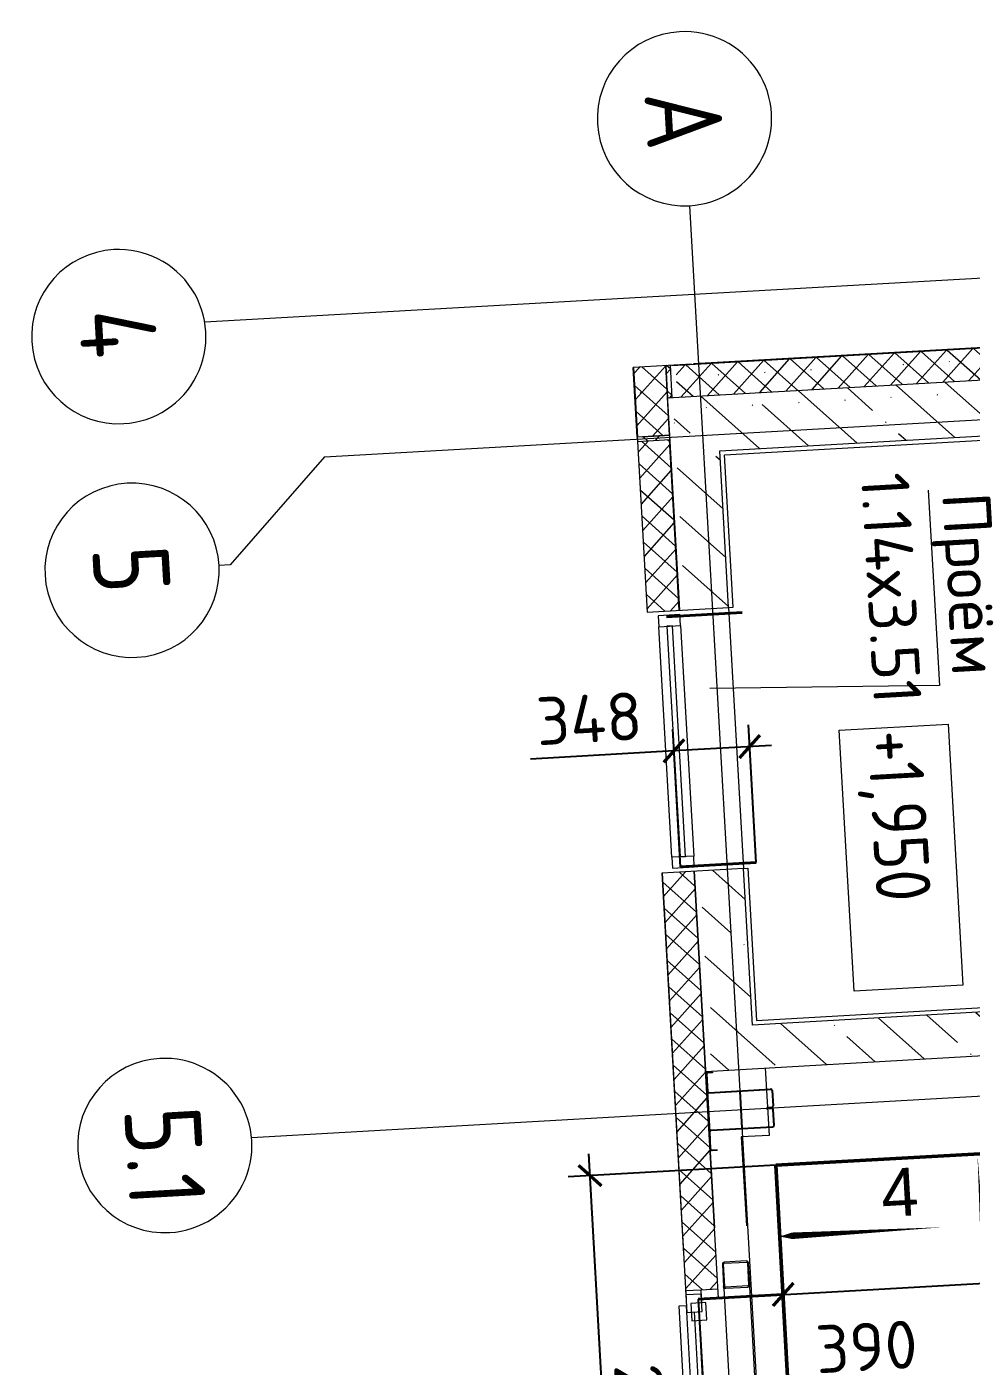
# Model space of a CAD drawing. Header units: metres. Extents: x 107714.6 to 107732.7, y 110796.8 to 110831.
# Drawn here: x 107714.57 to 107718.9, y 110824.25 to 110830.4 of the extents above; entities that cross this region are included whole.
import ezdxf

# ---------------------------------------------------------------- set-up
doc = ezdxf.new("R2010")
doc.units = ezdxf.units.M
doc.header["$PDMODE"] = 35
doc.header["$PDSIZE"] = 0.01
doc.linetypes.add('GOST2.303 5', pattern=[24, 20, -1.5, 1, -1.5])
doc.layers.add('2023.11.08_В_ОТКЛОНЕНИЯ', color=7, linetype='Continuous')
doc.layers.add('Вспомогательные', color=6, linetype='Continuous', plot=False)
for name, color, linetype, lineweight in [('Высотные отметки', 7, 'Continuous', 9), ('ГКЛ', 250, 'Continuous', 50), ('Оси', 7, 'Continuous', 9), ('Откосы', 250, 'Continuous', 40), ('Размерные', 45, 'Continuous', 15), ('Стены', 7, 'Continuous', 18), ('Стены разрез', 7, 'Continuous', 5), ('Стены штриховка', 7, 'Continuous', 5), ('Типовые аннотации', 7, 'Continuous', 18)]:
    doc.layers.add(name, color=color, linetype=linetype, lineweight=lineweight)
for name, color, linetype, lineweight, true_color in [('Импосты витража', 7, 'Continuous', 9, 0x004080), ('Каркас_Импост', 7, 'Continuous', 9, 0x804000), ('Крыши', 7, 'Continuous', 9, 0x004000), ('Лестницы', 7, 'Continuous', 9, 0x506c76), ('Линии', 7, 'Continuous', 9, 0x00a600), ('Несущие колонны', 7, 'Continuous', 18, 0x800040), ('Окна', 7, 'Continuous', 9, 0x0080c0), ('Отлив', 7, 'Continuous', 9, 0x008080), ('Панели витража', 7, 'Continuous', 9, 0x0080c0)]:
    doc.layers.add(name, color=color, linetype=linetype, lineweight=lineweight, true_color=true_color)
doc.styles.add('AxeAndPointZ', font='arial.ttf')
doc.styles.add('GOST 2.304 type A', font='isocpeur.ttf')
doc.styles.add('GOST Common', font='GOST_Common.ttf', dxfattribs={"width": 0.9, "height": 349.9999999999996})
doc.styles.add('GOST Common_2', font='GOST_Common.ttf', dxfattribs={"width": 0.9, "height": 250})
doc.dimstyles.new('ISO-25', dxfattribs={"dimtxt": 0.22, "dimasz": 0.1, "dimexe": 0.1, "dimexo": 0, "dimgap": 0.06, "dimtad": 1, "dimdec": 0, "dimlfac": 1000, "dimtxsty": 'GOST 2.304 type A', "dimblk": 'ARCHTICK', "dimcen": 2.5, "dimdle": 0.1, "dimadec": 0, "dimazin": 0, "dimtfac": 1, "dimtdec": 0, "dimtmove": 0, "dimatfit": 3, "dimfxl": 1, "dimarcsym": 0})
pattern_1 = [(318.2530497410625, (107716.8197510312, 110843.4980960244), (0.09987629308477991, 0.1119139226354038), [])]
pattern_2 = [(318.2530497410625, (107716.7947913149, 110843.4966773762), (0.05659656608137528, 0.06341788949339548), []), (48.25304974106248, (107716.7947913149, 110843.4966773762), (-0.06341788949339547, 0.05659656608137528), [])]
pattern_3 = [(318.2530497410625, (107716.8197510312, 110843.4980960244), (0.2114048203627841, 0.2368844695782714), []), (318.2530497410625, (107716.8324908329, 110843.2739517819), (0.2114048203627841, 0.2368844695782714), [0.396875, -0.079375, 0.003353, -0.07602199999999999])]

# ---------------------------------------------------------------- blocks, each defined once
blk = doc.blocks.new('102_Окно_1Створка_Ф_ГОСТ23166-99 - 1160х1750_1170_h-1445330-_О__L2_3_900_')
at = {"layer": 'Каркас_Импост', "color": 7, "lineweight": 18}
for p, q in [((-638.1000000000057, 474.9999999999999), (-638.1000000000057, 404.9999999999999)), ((-638.1000000000057, 474.9999999999999), (-603.0999999999879, 474.9999999999999)), ((-618.0999999999981, 474.9999999999999), (-538.0999999999983, 474.9999999999999)), ((-618.0999999999981, 405.0000000000012), (-618.0999999999981, 474.9999999999999)), ((-618.0999999999964, 474.9999999999999), (-538.0999999999966, 474.9999999999999)), ((-618.0999999999964, 405.0000000000012), (-618.0999999999964, 474.9999999999999)), ((-578.099999999997, 385.0000000000006), (-578.099999999997, 455.0000000000006)), ((-578.099999999997, 455.0000000000005), (-498.099999999997, 455.0000000000005)), ((-538.0999999999983, 474.9999999999999), (-538.0999999999983, 405.0000000000012)), ((-538.0999999999966, 474.9999999999999), (-538.0999999999966, 455.0000000000005)), ((-538.0999999999983, 440.0000000000028), (461.8999999999971, 440.0000000000028)), ((-498.099999999997, 455.0000000000005), (-498.099999999997, 385.0000000000005)), ((421.8999999999988, 454.9999999999986), (421.8999999999988, 385.0000000000006)), ((501.8999999999988, 454.9999999999986), (421.8999999999988, 454.9999999999986)), ((541.899999999997, 474.9999999999999), (461.8999999999972, 474.9999999999999)), ((461.8999999999972, 474.9999999999999), (461.8999999999972, 405.0000000000012)), ((461.899999999999, 474.9999999999999), (461.899999999999, 454.9999999999986)), ((541.8999999999987, 474.9999999999999), (461.899999999999, 474.9999999999999)), ((501.8999999999988, 385.0000000000006), (501.8999999999988, 454.9999999999986)), ((561.8999999999993, 474.9999999999999), (526.8999999999995, 474.9999999999999)), ((541.899999999997, 405.0000000000012), (541.899999999997, 474.9999999999999)), ((541.8999999999987, 405.0000000000012), (541.8999999999987, 474.9999999999999)), ((561.8999999999993, 474.9999999999999), (561.8999999999993, 404.9999999999999)), ((-638.1000000000057, 404.9999999999999), (-603.1000000000057, 404.9999999999999)), ((-538.0999999999983, 405.0000000000012), (-618.0999999999981, 405.0000000000012)), ((-578.099999999997, 405.0000000000012), (-618.0999999999964, 405.0000000000012)), ((-498.099999999997, 385.0000000000006), (-578.099999999997, 385.0000000000006)), ((-498.099999999997, 420.000000000007), (421.8999999999988, 420.000000000007)), ((421.8999999999988, 385.0000000000006), (501.8999999999988, 385.0000000000006)), ((461.8999999999972, 405.0000000000012), (541.899999999997, 405.0000000000012)), ((541.8999999999987, 405.0000000000012), (501.8999999999988, 405.0000000000012)), ((561.8999999999993, 404.9999999999999), (526.8999999999991, 404.9999999999999))]:
    blk.add_line(p, q, dxfattribs=at)
at = {"layer": 'Отлив', "color": 7}
for p, q in [((491.8999999999958, 510), (-568.1000000000055, 510)), ((-568.1000000000055, 510), (-568.1000000000055, 474.9999999999999)), ((491.8999999999958, 474.9999999999999), (491.8999999999958, 510)), ((-568.1000000000055, 474.9999999999999), (491.8999999999958, 474.9999999999999))]:
    blk.add_line(p, q, dxfattribs=at)
blk = doc.blocks.new('243_КолоннаНесущая_Труба_ГОСТ 30245-2003 - 120x120x5-1251907-_О__L2_3_900_')
at = {"layer": 'Несущие колонны', "color": 7, "lineweight": 5}
for p, q in [((-59.99999999999861, 51.00000000000632), (-59.99999999999861, -50.99999999999492)), ((-54.99999999999985, -50.999999999995), (-54.99999999999819, 51.00000000000632)), ((51.00000000000152, 60.00000000000648), (-50.99999999999847, 60.00000000000648)), ((-50.99999999999846, 55.00000000000772), (51.00000000000028, 55.00000000000693)), ((55.00000000000082, 51.00000000000724), (55.0000000000022, -50.99999999999671)), ((60.00000000000072, -50.9999999999968), (60.00000000000072, 51.00000000000744)), ((51.00000000000188, -54.99999999999574), (-50.99999999999909, -54.99999999999469)), ((-50.99999999999905, -59.9999999999945), (51.00000000000298, -59.9999999999945))]:
    blk.add_line(p, q, dxfattribs=at)
for centre, radius, start, end in [((-50.99999999999847, 51.00000000000634), 9.000000000000128, 89.99999999999994, 179.9999999999998), ((-50.99999999999847, 51.00000000000634), 3.999999999999712, 90.00000000000001, 180.0000000000003), ((51.00000000000149, 51.00000000000724), 8.999999999999238, 1.22133299768199e-12, 89.99999999999979), ((51.00000000000034, 51.00000000000724), 3.999999999999709, 2.592152065392766e-13, 90.00000000000078), ((-50.99999999999908, -50.99999999999497), 8.999999999999538, 179.9999999999996, 269.9999999999995), ((-50.99999999999908, -50.99999999999497), 3.999999999999719, 180.0000000000004, 269.9999999999997), ((51.00000000000185, -50.99999999999677), 4.000000000000337, 270.0000000000003, 8.142219984546603e-13), ((51.000000000003, -50.99999999999677), 8.999999999997717, 269.9999999999995, 359.9999999999992)]:
    blk.add_arc(centre, radius, start, end, dxfattribs=at)
blk = doc.blocks.new('Прямоугольный импост - 50х100 мм RAL 9016-1207058-_О__L2_3_900_')
at = {"layer": 'Импосты витража', "color": 7, "lineweight": 18}
for p, q in [((0, 99.99999999997726), (-49.99999999998863, 99.99999999997726)), ((-49.99999999998863, 99.99999999997726), (-49.99999999998863, 0)), ((0, 0), (0, 99.99999999997726)), ((-49.99999999998863, 0), (0, 0))]:
    blk.add_line(p, q, dxfattribs=at)
blk = doc.blocks.new('Системная панель - 135__НР__25__СТК__Стеклопакет-1207059-_О__L2_3_900_')
at = {"layer": 'Панели витража', "color": 7}
for p, q in [((529.9999999999488, -37.50000000001747), (-529.9999999999488, -37.50000000001747)), ((-529.9999999999488, -37.50000000001747), (-529.9999999999488, -62.5000000000291)), ((529.9999999999488, -62.5000000000291), (529.9999999999488, -37.50000000001747)), ((-529.9999999999488, -62.5000000000291), (529.9999999999488, -62.5000000000291))]:
    blk.add_line(p, q, dxfattribs=at)
blk = doc.blocks.new('Прямоугольный импост - 50х100 мм RAL 9016-1207060-_О__L2_3_900_')
at = {"layer": 'Импосты витража', "color": 7, "lineweight": 18}
for p, q in [((-49.99999999998863, 99.99999999997726), (0, 99.99999999997726)), ((-49.99999999998863, 0), (-49.99999999998863, 99.99999999997726)), ((0, 99.99999999997726), (0, 0)), ((0, 0), (-49.99999999998863, 0))]:
    blk.add_line(p, q, dxfattribs=at)
blk = doc.blocks.new('Прямоугольный импост - 50х100 мм RAL 9016-1206832-_О__L2_3_900_')
at = {"layer": 'Импосты витража', "color": 7}
for p, q in [((43075.00000000016, -125.0000000000106), (44135.00000000004, -125.0000000000119)), ((44135.00000000004, -225.0000000000119), (43075.00000000016, -225.0000000000106))]:
    blk.add_line(p, q, dxfattribs=at)
blk = doc.blocks.new('Прямоугольный импост - 20х150 мм_Утеплитель_Наружный-1317559-_О__L2_3_900_')
at = {"layer": 'Импосты витража'}
h = blk.add_hatch(dxfattribs=at)
h.set_pattern_fill('FP_11', style=0, pattern_type=2)
h.set_pattern_definition([(315, (-15000, -200), (60.10407640085654, 60.10407640085654), []), (225, (-15000, -200), (60.10407640085654, -60.10407640085653), [])])
h.paths.add_polyline_path([(-9.999999999976069, 74.99999999996996), (10.00000000001938, 74.99999999996996), (10.00000000001938, -74.99999999996562), (-9.999999999976069, -74.99999999996562), (-9.999999999976069, -25.99882386486922)], flags=0)
at = {"layer": 'Импосты витража', "color": 7, "lineweight": 18}
for p, q in [((-9.999999999997726, 74.99999999996562), (9.999999999997726, 74.99999999996562)), ((-9.999999999997726, -74.99999999996562), (-9.999999999997726, 74.99999999996562)), ((9.999999999997726, 74.99999999996562), (9.999999999997726, -74.99999999996562)), ((9.999999999997726, -74.99999999996562), (-9.999999999997726, -74.99999999996562))]:
    blk.add_line(p, q, dxfattribs=at)
blk = doc.blocks.new('Прямоугольный импост - 20х150 мм_Утеплитель_Наружный-1317889-_О__L2_3_900_')
at = {"layer": 'Импосты витража'}
h = blk.add_hatch(dxfattribs=at)
h.set_pattern_fill('FP_22', style=0, pattern_type=2)
h.set_pattern_definition([(225, (-125, 14800), (60.10407640085654, -60.10407640085653), []), (135, (-125, 14800), (-60.10407640085654, -60.10407640085653), [])])
h.paths.add_polyline_path([(0, -75.00000000002193), (-19.99999999999545, -75.00000000002193), (-19.99999999999545, 74.99999999998295), (0, 74.99999999998295)], flags=0)
at = {"layer": 'Импосты витража', "color": 7, "lineweight": 18}
for p, q in [((-20, 75), (-20, -74.99999999999999)), ((0, 75), (0, -74.99999999999999)), ((-20, -74.99999999999999), (0, -74.99999999999999))]:
    blk.add_line(p, q, dxfattribs=at)
blk = doc.blocks.new('Ось сетки - Круг_Ø8 мм-6577-_О__L2_3_900_')
at = {"layer": 'Оси', "lineweight": 20}
for centre, start, end in [((0, -2.710563210106287e-17), 359.9999999999996, 179.9999999999998), ((5.287437154777308e-16, -2.710563210106287e-17), 179.9999999999998, 359.9999999999993)]:
    blk.add_arc(centre, 4.000000000000003, start, end, dxfattribs=at)
blk = doc.blocks.new('Высотные отметки - Рамка-5093-_О__L2_3_900_')
at = {"layer": 'Типовые аннотации', "lineweight": 9}
for p, q in [((-6, -4.215182808673287e-14), (-6, 4.999999999999958)), ((-6, 4.999999999999958), (6, 4.999999999999958)), ((6, 4.999999999999958), (6, -4.229949723821846e-14)), ((6, -4.215182808673287e-14), (-6, -4.215182808673287e-14))]:
    blk.add_line(p, q, dxfattribs=at)
blk = doc.blocks.new('к3')
at = {"color": 0, "linetype": 'ByBlock', "lineweight": -2, "ltscale": 200}
for p, q in [((4147425.778568612, 542836.2294011319), (4147504.778568612, 542836.2294011319)), ((4147425.778568612, 542833.2294011319), (4147504.778568612, 542833.2294011319)), ((4147769.778568612, 542836.2294011319), (4147690.778568612, 542836.2294011319)), ((4147769.778568612, 542833.2294011319), (4147690.778568612, 542833.2294011319)), ((4147417.778568612, 542805.7294011319), (4147417.778568612, 542828.2294011319)), ((4147417.778568612, 542805.7294011319), (4147420.778568612, 542805.7294011319)), ((4147420.778568612, 542805.7294011319), (4147420.778568612, 542828.2294011319)), ((4147509.778568612, 542828.2294011319), (4147509.778568612, 542544.2294011319)), ((4147512.778568612, 542828.2294011319), (4147512.778568612, 542544.2294011319)), ((4147682.778568612, 542828.2294011319), (4147682.778568612, 542544.2294011319)), ((4147685.778568612, 542828.2294011319), (4147685.778568612, 542544.2294011319)), ((4147774.778568612, 542805.7294011319), (4147774.778568612, 542828.2294011319)), ((4147777.778568612, 542805.7294011319), (4147774.778568612, 542805.7294011319)), ((4147777.778568612, 542805.7294011319), (4147777.778568612, 542828.2294011319)), ((4147517.778568612, 542539.2294011319), (4147588.778568612, 542539.2294011319)), ((4147517.778568612, 542536.2294011319), (4147588.778568612, 542536.2294011319)), ((4147593.778568612, 542544.2294011319), (4147593.778568612, 542566.7294011319)), ((4147593.778568612, 542566.7294011319), (4147596.778568612, 542566.7294011319)), ((4147596.778568612, 542544.2294011319), (4147596.778568612, 542566.7294011319)), ((4147598.778568612, 542544.2294011319), (4147598.778568612, 542566.7294011319)), ((4147601.778568612, 542566.7294011319), (4147598.778568612, 542566.7294011319)), ((4147601.778568612, 542544.2294011319), (4147601.778568612, 542566.7294011319)), ((4147677.778568612, 542539.2294011319), (4147606.778568612, 542539.2294011319)), ((4147677.778568612, 542536.2294011319), (4147606.778568612, 542536.2294011319))]:
    blk.add_line(p, q, dxfattribs=at)
for centre, radius, start, end in [((4147425.778568612, 542828.2294011319), 8, 90, 180), ((4147425.778568612, 542828.2294011319), 5, 90, 180), ((4147504.778568612, 542828.2294011319), 8, 0, 90), ((4147504.778568612, 542828.2294011319), 5, 0, 90), ((4147690.778568612, 542828.2294011319), 8, 90, 180), ((4147690.778568612, 542828.2294011319), 5, 90, 180), ((4147769.778568612, 542828.2294011319), 8, 0, 90), ((4147769.778568612, 542828.2294011319), 5, 0, 90), ((4147517.778568612, 542544.2294011319), 8, 180, 270), ((4147517.778568612, 542544.2294011319), 5, 180, 270), ((4147588.778568612, 542544.2294011319), 8, 270, 0), ((4147588.778568612, 542544.2294011319), 5, 270, 0), ((4147606.778568612, 542544.2294011319), 8, 180, 270), ((4147606.778568612, 542544.2294011319), 5, 180, 270), ((4147677.778568612, 542544.2294011319), 5, 270, 0), ((4147677.778568612, 542544.2294011319), 8, 270, 0)]:
    blk.add_arc(centre, radius, start, end, dxfattribs=at)
at = {"layer": 'Вспомогательные', "color": 0, "ltscale": 10}
for p, q in [((4147690.278568612, 542836.2294011319), (4147505.278568612, 542836.2294011319)), ((4147682.778568612, 542686.2294011319), (4147512.778568612, 542686.2294011319))]:
    blk.add_line(p, q, dxfattribs=at)
blk = doc.blocks.new('_ArchTick')
at = {"color": 0, "linetype": 'ByBlock', "lineweight": 9, "const_width": 0.15}
blk.add_lwpolyline([(-0.5, -0.5), (0.5, 0.5)], dxfattribs=at)
blk = doc.blocks.new('*D79')
at = {"layer": 'Defpoints', "color": 0, "lineweight": 9, "transparency": 16777216}
for p in [(107718.0076310354, 110825.1734003201, 3.958), (107717.154826846, 110825.1249290492), (107718.1374939929, 110822.8145441638, 3.958)]:
    blk.add_point(p, dxfattribs=at)
at = {"layer": 'ГКЛ', "color": 0, "lineweight": -2, "transparency": 16777216}
for p, q in [((107717.2945594092, 110822.6664724619), (107717.149152253, 110825.2247679143)), ((107718.0076310354, 110825.1734003201), (107717.0549879809, 110825.1192544561)), ((107718.1374939929, 110822.8145441638), (107717.189045951, 110822.760636734))]:
    blk.add_line(p, q, dxfattribs=at)
at = {"layer": 'ГКЛ', "color": 0, "lineweight": -2, "transparency": 16777216, "xscale": 0.1, "yscale": 0.1, "zscale": 0.1}
for p, rotation in [((107717.154826846, 110825.1249290492), 93.25304974487426), ((107717.2888848162, 110822.766311327), 273.2530497448743)]:
    blk.add_blockref('_ArchTick', p, dxfattribs=dict(at, rotation=rotation))
at = {"layer": 'ГКЛ', "color": 0, "lineweight": 9, "transparency": 16777216, "insert": (107717.3915819019, 110823.9552669962), "char_height": 0.22, "attachment_point": 5, "rotation": 273.25304974487426, "style": 'GOST 2.304 type A'}
blk.add_mtext('2362', dxfattribs=at)
blk = doc.blocks.new('*D80')
at = {"layer": 'Defpoints', "color": 0, "lineweight": 9, "transparency": 16777216}
for p in [(107723.9514504036, 110825.5038855227, 4.057), (107718.0076310355, 110825.1734003201, 4.057), (107723.9847979538, 110824.9171682774)]:
    blk.add_point(p, dxfattribs=at)
at = {"layer": 'ГКЛ', "color": 0, "lineweight": -2, "transparency": 16777216}
for p, q in [((107723.9514504036, 110825.5038855226), (107723.9904725468, 110824.8173294122)), ((107718.0076310355, 110825.1734003201), (107718.0470694035, 110824.4795211469)), ((107717.9415559453, 110824.573685419), (107724.084636819, 110824.9228428704))]:
    blk.add_line(p, q, dxfattribs=at)
at = {"layer": 'ГКЛ', "color": 0, "lineweight": -2, "transparency": 16777216, "xscale": 0.1, "yscale": 0.1, "zscale": 0.1}
for p, rotation in [((107723.9847979538, 110824.9171682774), 3.253049744874275), ((107718.0413948105, 110824.579360012), 183.2530497448743)]:
    blk.add_blockref('_ArchTick', p, dxfattribs=dict(at, rotation=rotation))
at = {"layer": 'ГКЛ', "color": 0, "lineweight": 9, "transparency": 16777216, "insert": (107720.5777584511, 110824.8937949899), "char_height": 0.22, "attachment_point": 5, "rotation": 3.2530497448742746, "style": 'GOST 2.304 type A'}
blk.add_mtext('5953', dxfattribs=at)
blk = doc.blocks.new('*D118')
at = {"layer": 'Defpoints', "color": 0, "lineweight": 9, "transparency": 16777216}
for p in [(107717.6509666825, 110824.5571690476, 3.958000000000001), (107718.0403763865, 110824.5786073602, 3.958000000000001), (107718.0648177734, 110824.1485852729)]:
    blk.add_point(p, dxfattribs=at)
at = {"layer": 'Откосы', "color": 0, "lineweight": -2, "transparency": 16777216}
for p, q in [((107717.6509666825, 110824.5571690475), (107717.6811220241, 110824.026615565)), ((107718.0403763865, 110824.5786073602), (107718.0704923664, 110824.0487464077)), ((107718.0648177734, 110824.1485852728), (107718.7017897331, 110824.1847891762)), ((107717.5756085659, 110824.1207798372), (107718.0648177734, 110824.1485852728))]:
    blk.add_line(p, q, dxfattribs=at)
at = {"layer": 'Откосы', "color": 0, "lineweight": -2, "transparency": 16777216, "xscale": 0.1, "yscale": 0.1, "zscale": 0.1}
for p, rotation in [((107717.6754474311, 110824.1264544302), 183.2530497448743), ((107718.0648177734, 110824.1485852728), 3.253049744874275)]:
    blk.add_blockref('_ArchTick', p, dxfattribs=dict(at, rotation=rotation))
at = {"layer": 'Откосы', "color": 0, "lineweight": 9, "transparency": 16777216, "insert": (107718.4235763777, 110824.3392505917), "char_height": 0.22, "attachment_point": 5, "rotation": 3.2530497448742746, "style": 'GOST 2.304 type A'}
blk.add_mtext('390', dxfattribs=at)
blk = doc.blocks.new('*D126')
at = {"layer": 'Defpoints', "color": 0, "lineweight": 9, "transparency": 16777216}
for p in [(107717.5399662477, 110827.0745665302), (107717.5701981953, 110826.5426652395), (107717.917637446, 110826.5624128232)]:
    blk.add_point(p, dxfattribs=at)
at = {"layer": 'Откосы', "color": 0, "lineweight": -2, "transparency": 16777216}
for p, q in [((107717.917637446, 110826.5624128231), (107717.8817309054, 110827.1941529789)), ((107717.5701981953, 110826.5426652395), (107717.5342916547, 110827.1744053952)), ((107717.5399662477, 110827.0745665301), (107716.8810297377, 110827.0371142163)), ((107717.9872443636, 110827.0999887067), (107717.5399662477, 110827.0745665301))]:
    blk.add_line(p, q, dxfattribs=at)
at = {"layer": 'Откосы', "color": 0, "lineweight": -2, "transparency": 16777216, "xscale": 0.1, "yscale": 0.1, "zscale": 0.1}
for p, rotation in [((107717.5399662477, 110827.0745665301), 183.2530497448743), ((107717.8874054984, 110827.0943141137), 3.253049744874268)]:
    blk.add_blockref('_ArchTick', p, dxfattribs=dict(at, rotation=rotation))
at = {"layer": 'Откосы', "color": 0, "lineweight": 9, "transparency": 16777216, "insert": (107717.1509317521, 110827.2227291475), "char_height": 0.22, "attachment_point": 5, "rotation": 3.2530497448742746, "style": 'GOST 2.304 type A'}
blk.add_mtext('348', dxfattribs=at)

msp = doc.modelspace()

# ---------------------------------------------------------------- hatches: boundary and pattern name
at = {"layer": 'Стены штриховка', "lineweight": 5}
h = msp.add_hatch(dxfattribs=at)
h.set_pattern_fill('FP_6', color=253, scale=0.0009999999999999998, angle=-86.74695025893752, style=0, pattern_type=2)
h.set_pattern_definition([(318.2530497410625, (107716.816630005, 110843.5530074003), (0.05659656608137528, 0.06341788949339548), []), (48.25304974106248, (107716.816630005, 110843.5530074003), (-0.06341788949339547, 0.05659656608137528), [])])
h.paths.add_polyline_path([(107717.5474965062, 110828.843779407), (107717.555781412, 110828.6980146639), (107723.6409602428, 110829.0438811066), (107723.6326753371, 110829.1896458498), (107722.6755519695, 110829.135245336)], flags=0)
h = msp.add_hatch(dxfattribs=at)
h.set_pattern_fill('FP_5', color=253, scale=0.0009999999999999998, angle=-86.74695025893752, style=0, pattern_type=2)
h.set_pattern_definition(pattern_1)
h.paths.add_polyline_path([(107717.5506175324, 110828.7888680312), (107723.6357963632, 110829.1347344739), (107723.6356828714, 110829.1367312512), (107717.5505040405, 110828.7908648085)], flags=0)
h = msp.add_hatch(dxfattribs=at)
h.set_pattern_fill('FP_4', color=253, scale=0.0009999999999999998, angle=-86.74695025893752, style=0, pattern_type=2)
h.set_pattern_definition(pattern_3)
h.paths.add_polyline_path([(107717.5503973429, 110828.4402938619), (107723.9400847125, 110828.8034678132), (107723.9256145004, 110829.0580569194), (107717.5359271308, 110828.694882968), (107717.5437230811, 110828.5577209139)])
h = msp.add_hatch(dxfattribs=at)
h.set_pattern_fill('FP_5', color=253, scale=0.0009999999999999998, angle=-86.74695025893752, style=0, pattern_type=2)
h.set_pattern_definition(pattern_1)
h.paths.add_polyline_path([(107717.55901593, 110828.6411065108), (107723.6441947609, 110828.9869729535), (107723.644081269, 110828.9889697308), (107717.5589024381, 110828.6431032881)], flags=0)
h = msp.add_hatch(dxfattribs=at)
h.set_pattern_fill('FP_6', color=253, scale=0.0009999999999999998, angle=-86.74695025893752, style=0, pattern_type=2)
h.set_pattern_definition(pattern_2)
h.paths.add_polyline_path([(107717.3728527022, 110828.5153398514), (107717.5186174453, 110828.5236247571), (107717.5004587477, 110828.8431091256), (107717.3546940046, 110828.8348242199), (107717.3710018444, 110828.547903868)])
h = msp.add_hatch(dxfattribs=at)
h.set_pattern_fill('FP_5', color=253, scale=0.0009999999999999998, angle=-86.74695025893752, style=0, pattern_type=2)
h.set_pattern_definition(pattern_1)
h.paths.add_polyline_path([(107717.3807779697, 110828.7812180004), (107717.3958156412, 110828.5166450078), (107717.3978124185, 110828.5167584996), (107717.382774747, 110828.7813314923)], flags=0)
h = msp.add_hatch(dxfattribs=at)
h.set_pattern_fill('FP_5', color=253, scale=0.0009999999999999998, angle=-86.74695025893752, style=0, pattern_type=2)
h.set_pattern_definition(pattern_1)
h.paths.add_polyline_path([(107717.5417263038, 110828.5576074221), (107717.5435771616, 110828.5250434054), (107717.5455739389, 110828.5251568973), (107717.5305362675, 110828.7897298899), (107717.5285817608, 110828.7888726886)], flags=0)
h = msp.add_hatch(dxfattribs=at)
h.set_pattern_fill('FP_5', color=253, scale=0.0009999999999999998, angle=-86.74695025893752, style=0, pattern_type=2)
h.set_pattern_definition([(318.2530497410625, (107716.7947913149, 110843.4966773762), (0.09987629308477991, 0.1119139226354038), [])])
h.paths.add_polyline_path([(107717.4846315143, 110826.5134571133), (107717.5839368916, 110824.7662769732), (107717.5859336689, 110824.766390465), (107717.4866282916, 110826.5135706051)], flags=0)
h.paths.add_polyline_path([(107717.7113315043, 110822.5248944505), (107717.7133282816, 110822.5250079424), (107717.6540287848, 110823.5683240832), (107717.6520320075, 110823.5682105914)], flags=0)
h.paths.add_polyline_path([(107717.3719908435, 110828.4952585865), (107717.4165363984, 110827.7115234951), (107717.4185331757, 110827.7116369869), (107717.3739876208, 110828.4953720784)], flags=0)
h = msp.add_hatch(dxfattribs=at)
h.set_pattern_fill('FP_6', color=253, scale=0.0009999999999999998, angle=-86.74695025893752, style=0, pattern_type=2)
h.set_pattern_definition(pattern_2)
h.paths.add_polyline_path([(107717.4185331757, 110827.7116369869), (107717.5642979189, 110827.7199218927), (107717.5197523639, 110828.5036569841), (107717.3739876208, 110828.4953720784)])
h.paths.add_polyline_path([(107717.7133282816, 110822.5250079424), (107717.8590930247, 110822.5332928482), (107717.8094061876, 110823.4074837248), (107717.6636414445, 110823.3991988191)])
h.paths.add_polyline_path([(107717.5955463287, 110824.5972652009), (107717.7413110718, 110824.6055501066), (107717.6323930347, 110826.5218555109), (107717.4866282916, 110826.5135706051), (107717.5593608, 110825.2339138771)])
h = msp.add_hatch(dxfattribs=at)
h.set_pattern_fill('FP_4', color=253, scale=0.0009999999999999998, angle=-86.74695025893752, style=0, pattern_type=2)
h.set_pattern_definition(pattern_3)
h.paths.add_polyline_path([(107717.6849922978, 110826.0722284207), (107717.7115557838, 110825.6048700916), (107717.9112335141, 110825.6162192776), (107717.8590272586, 110826.534736837), (107717.6593495283, 110826.523387651)], flags=0)
h.paths.add_polyline_path([(107717.5503973429, 110828.4402938619), (107717.5912544124, 110827.7214540328), (107717.7909321427, 110827.7328032188), (107717.7500750732, 110828.4516430479)], flags=0)
h = msp.add_hatch(dxfattribs=at)
h.set_pattern_fill('FP_4', color=253, scale=0.0009999999999999998, angle=-86.74695025893752, style=0, pattern_type=2)
h.set_pattern_definition(pattern_3)
h.paths.add_polyline_path([(107717.9082148976, 110825.6693288579), (107717.9112335141, 110825.6162192776), (107724.1012431534, 110825.968044043), (107724.0898939674, 110826.1677217733), (107717.8998843282, 110825.8158970079)], flags=0)

# ---------------------------------------------------------------- linework, layer by layer
at = {"lineweight": 5, "ltscale": 0.1}
for p, q in [((107717.5005722396, 110828.8411123483), (107717.5004587477, 110828.8431091256)), ((107717.5004587477, 110828.8431091256), (107717.5186174453, 110828.5236247572)), ((107717.3546940046, 110828.8348242199), (107717.3728527022, 110828.5153398514))]:
    msp.add_line(p, q, dxfattribs=at)
at = {"lineweight": 9}
msp.add_lwpolyline([(107718.707178001, 110828.2713734217), (107718.7581630188, 110827.3743423366), (107717.704878113, 110827.3614477297)], dxfattribs=at)
at = {"layer": '2023.11.08_В_ОТКЛОНЕНИЯ'}
for points, elevation in [([(107718.9327327745, 110825.2248373535, 0, 0, 0), (107718.9752922222, 110824.4760458649, 0, 0.1599999999999999, 0), (107718.9582684431, 110824.7755624604, 0.02999999999999999, 0.02999999999999999, 0), (107718.9327327745, 110825.2248373535, 0, 0, 0)], 4.057), ([(107718.77447481, 110824.8880545172, 0, 0, 0), (107718.0256833213, 110824.8454950695, 0, 0.1599999999999999, 0), (107718.3251999168, 110824.8625188486, 0.02999999999999999, 0.02999999999999999, 0), (107718.77447481, 110824.8880545172, 0, 0, 0)], 3.958)]:
    msp.add_lwpolyline(points, format="xyseb", dxfattribs=dict(at, elevation=elevation))
at = {"layer": 'ГКЛ'}
for points, elevation in [([(107718.0076310355, 110825.1734003201), (107723.9514504035, 110825.5038855226)], 4.057), ([(107718.1374939929, 110822.8145441639), (107718.0076310355, 110825.1734003201)], 3.958)]:
    msp.add_lwpolyline(points, dxfattribs=dict(at, elevation=elevation))
at = {"layer": 'Крыши', "color": 7, "lineweight": 5}
for p, q in [((107722.3836684048, 110829.1206586275), (107717.6302492724, 110828.8504860965)), ((107717.6202653859, 110828.8499186372), (107717.3526972273, 110828.834710728))]:
    msp.add_line(p, q, dxfattribs=at)
at = {"layer": 'Лестницы', "color": 7}
msp.add_line((107717.7909321427, 110827.7328032188), (107717.8590272586, 110826.534736837), dxfattribs=at)
at = {"layer": 'Линии', "color": 7}
for p, q in [((107717.7711777649, 110828.4328101934), (107723.7215741278, 110828.7710159356)), ((107717.8108999158, 110827.7339381374), (107717.7711777649, 110828.4328101934)), ((107717.7909321427, 110827.7328032188), (107717.8108999158, 110827.7339381374)), ((107717.8590272586, 110826.534736837), (107717.8789950317, 110826.5358717556)), ((107717.8789950317, 110826.5358717556), (107717.9187171826, 110825.8369996995)), ((107717.9187171826, 110825.8369996995), (107723.8691135455, 110826.1752054417))]:
    msp.add_line(p, q, dxfattribs=at)
at = {"layer": 'Оси', "linetype": 'GOST2.303 5'}
for p, q in [((107715.3864752156, 110829.0434720188), (107731.587347872, 110829.9642893604)), ((107717.610997427, 110829.5768963272), (107718.1790997818, 110819.5816958778)), ((107715.9367106953, 110828.4236969691), (107730.9725105753, 110829.2782944695)), ((107715.9367106953, 110828.4236969691), (107715.5032440262, 110827.9290071517)), ((107715.5032440262, 110827.9290071517), (107715.4525258827, 110827.9261244584)), ((107715.6015629909, 110825.2996447641), (107731.9381097895, 110826.2281734869))]:
    msp.add_line(p, q, dxfattribs=at)
at = {"layer": 'Оси', "lineweight": 20}
for start, end in [(93.25305005216327, 273.2530500521633), (273.2530500521633, 93.25305005216327)]:
    msp.add_arc((107715.0531704221, 110827.9034260865), 0.3999999999999999, start, end, dxfattribs=at)
at = {"layer": 'Откосы'}
for points in [[(107717.8524363724, 110827.7095613837), (107717.5049971217, 110827.6898138001)], [(107717.9176374459, 110826.5624128231), (107717.5701981953, 110826.5426652395)]]:
    msp.add_lwpolyline(points, dxfattribs=at)
at = {"layer": 'Откосы', "elevation": 3.958}
msp.add_lwpolyline([(107718.0403382565, 110824.5792999602), (107717.6509666825, 110824.5571690475)], dxfattribs=at)
at = {"layer": 'Стены', "lineweight": 5}
for points in [[(107717.7682675654, 110824.6070822467), (107717.8363626812, 110823.4090158649)], [(107717.9561693194, 110823.4158253765), (107717.8880742036, 110824.6138917583)]]:
    msp.add_lwpolyline(points, dxfattribs=at)
at = {"layer": 'Стены разрез', "lineweight": 5}
for p, q in [((107724.2450988689, 110829.0762156169), (107717.5109674145, 110828.6934643198)), ((107717.3708559249, 110828.5152263595), (107717.3526972273, 110828.834710728)), ((107717.5662946962, 110827.7200353846), (107717.5055765512, 110828.7883112417)), ((107717.7500750732, 110828.4516430479), (107723.7404069822, 110828.7921186272)), ((107717.3719908435, 110828.4952585865), (107717.4165363984, 110827.7115234951)), ((107717.3958156412, 110828.5166450078), (107717.5206142226, 110828.523738249)), ((107717.3969505597, 110828.4966772347), (107717.5217491412, 110828.503770476)), ((107717.7909321427, 110827.7328032188), (107717.7500750732, 110828.4516430479)), ((107717.4165363984, 110827.7115234951), (107717.7909321427, 110827.7328032188)), ((107717.8590272586, 110826.534736837), (107717.4846315143, 110826.5134571133)), ((107717.4846315143, 110826.5134571133), (107717.5839368916, 110824.7662769732)), ((107717.7273963911, 110824.885610003), (107717.634389812, 110826.5219690028)), ((107717.8998843282, 110825.8158970079), (107717.8590272586, 110826.534736837)), ((107723.8902162371, 110826.1563725873), (107717.8998843282, 110825.8158970079)), ((107717.6865960675, 110825.6034514434), (107724.1012431534, 110825.968044043)), ((107717.9591561694, 110825.6189430822), (107717.9767474077, 110825.3094426003)), ((107717.9767474077, 110825.3094426003), (107717.8489252873, 110825.3026783156)), ((107717.8489252873, 110825.3026783156), (107717.8721627456, 110824.8938381628)), ((107717.7682675654, 110824.6070822467), (107717.767756852, 110824.6160677446)), ((107717.8875634902, 110824.6228772562), (107717.8880742036, 110824.6138917583))]:
    msp.add_line(p, q, dxfattribs=at)
at = {"layer": 'Стены штриховка', "lineweight": 5}
for p, q in [((107717.5305238991, 110828.8428147262), (107723.6326753371, 110829.1896458498)), ((107717.4185331757, 110827.7116369869), (107717.3739876208, 110828.4953720784)), ((107717.5642979189, 110827.7199218927), (107717.5197523639, 110828.5036569841)), ((107717.5980125486, 110824.5538744943), (107717.4866282916, 110826.5135706051)), ((107717.7437611581, 110824.5624432549, 3.958), (107717.6323930347, 110826.5218555109))]:
    msp.add_line(p, q, dxfattribs=at)
at = {"layer": 'Стены штриховка', "lineweight": 9}
msp.add_lwpolyline([(107717.663436757, 110824.6011239241), (107717.7413240119, 110824.605322438)], dxfattribs=at)

# ---------------------------------------------------------------- block references
at = {"layer": 'Высотные отметки', "lineweight": 20, "xscale": 0.09999999999999992, "yscale": 0.09999999999999992, "zscale": 0.09999999999999992, "rotation": 273.2530497410625}
msp.add_blockref('Высотные отметки - Рамка-5093-_О__L2_3_900_', (107718.3326162807, 110826.5703755664), dxfattribs=at)
at = {"layer": 'Импосты витража', "color": 7, "lineweight": 18, "extrusion": (0, 0, -1), "xscale": 0.0009999999999999998, "yscale": 0.0009999999999999998, "zscale": 0.0009999999999999998, "rotation": 356.7469502589376}
msp.add_blockref('Прямоугольный импост - 20х150 мм_Утеплитель_Наружный-1317889-_О__L2_3_900_', (-107717.5067114698, 110828.7683434686), dxfattribs=at)
at = {"layer": 'Импосты витража', "color": 7, "extrusion": (0, 0, -1), "xscale": 0.001, "yscale": 0.001, "zscale": 0.001, "rotation": 266.7469502589375}
for name, p in [('Прямоугольный импост - 20х150 мм_Утеплитель_Наружный-1317559-_О__L2_3_900_', (-107717.446302533, 110828.5094984178)), ('Прямоугольный импост - 50х100 мм RAL 9016-1207060-_О__L2_3_900_', (-107717.6332548934, 110826.5419367758))]:
    msp.add_blockref(name, p, dxfattribs=at)
at = {"layer": 'Импосты витража', "color": 7, "xscale": 0.0009999999999999998, "yscale": 0.0009999999999999998, "zscale": 0.0009999999999999998}
for name, p, rotation in [('Прямоугольный импост - 50х100 мм RAL 9016-1207058-_О__L2_3_900_', (107717.5674296148, 110827.7000676115), 93.25304974106248), ('Прямоугольный импост - 50х100 мм RAL 9016-1206832-_О__L2_3_900_', (107715.2507345623, 110870.6628325835), 273.2530497410625)]:
    msp.add_blockref(name, p, dxfattribs=dict(at, rotation=rotation))
at = {"layer": 'Несущие колонны', "color": 7, "xscale": 0.0009999999999999998, "yscale": 0.0009999999999999998, "zscale": 0.0009999999999999998, "rotation": 273.2530497410625}
msp.add_blockref('243_КолоннаНесущая_Труба_ГОСТ 30245-2003 - 120x120x5-1251907-_О__L2_3_900_', (107717.8247661287, 110824.6703903216), dxfattribs=at)
at = {"layer": 'Окна', "color": 7, "xscale": 0.0009999999999999998, "yscale": 0.0009999999999999998, "zscale": 0.0009999999999999998, "rotation": 93.25304974106248}
msp.add_blockref('102_Окно_1Створка_Ф_ГОСТ23166-99 - 1160х1750_1170_h-1445330-_О__L2_3_900_', (107718.0996696988, 110824.0631114424), dxfattribs=at)
at = {"layer": 'Оси', "lineweight": 20, "xscale": 0.09999999999999992, "yscale": 0.09999999999999992, "zscale": 0.09999999999999992, "rotation": 273.2530497410625}
for p in [(107717.588299055, 110829.9762517878), (107714.9922085402, 110828.975990253), (107715.2032466535, 110825.2629828581)]:
    msp.add_blockref('Ось сетки - Круг_Ø8 мм-6577-_О__L2_3_900_', p, dxfattribs=at)
at = {"layer": 'Панели витража', "color": 7, "xscale": 0.0009999999999999998, "yscale": 0.0009999999999999998, "zscale": 0.0009999999999999998, "rotation": 273.2530497410625}
msp.add_blockref('Системная панель - 135__НР__25__СТК__Стеклопакет-1207059-_О__L2_3_900_', (107717.6003422541, 110827.1210021937), dxfattribs=at)
at = {"layer": 'Размерные', "color": 0, "xscale": 0.0009999999999999998, "yscale": 0.0009999999999999998, "zscale": 0.0009999999999999998, "rotation": 93.25304974106248}
msp.add_blockref('к3', (108495.0179179072, 106715.3079430611), dxfattribs=at)

# ---------------------------------------------------------------- texts
at = {"layer": '2023.11.08_В_ОТКЛОНЕНИЯ', "style": 'AxeAndPointZ'}
msp.add_text('4', height=0.2199999999999999, rotation=3.253049755707977, dxfattribs=at).set_placement((107718.496543527, 110824.9342949629, 3.958))
at = {"layer": 'Высотные отметки', "insert": (107718.6757875443, 110827.1776111403), "char_height": 0.2499999999999999, "width": 0.9775322939866368, "attachment_point": 1, "rotation": 273.25304974106245, "line_spacing_factor": 1.022761013168346, "style": 'GOST Common_2'}
msp.add_mtext('+1,950', dxfattribs=at)
at = {"layer": 'ГКЛ', "lineweight": 9, "insert": (107718.7201981565, 110827.8310895053), "char_height": 0.22, "attachment_point": 5, "rotation": 273.25304974487426, "style": 'GOST 2.304 type A'}
msp.add_mtext('Проём \\P1.14х3.51', dxfattribs=at)
at = {"layer": 'Оси', "char_height": 0.3499999999999995, "width": 0.3102530624999996, "attachment_point": 1, "rotation": 273.25304974106245, "style": 'GOST Common'}
for s, insert in [('А', (107717.7532551342, 110830.114465748)), ('\\fGOST Common|b0|i0|c204|p34|;\\W.9;4', (107715.1571646194, 110829.1142042132)), ('5.1', (107715.3653444779, 110825.4514849925))]:
    msp.add_mtext(s, dxfattribs=dict(at, insert=insert))
at = {"layer": 'Оси', "color": 0, "insert": (107715.2189691784, 110828.0268139752), "char_height": 0.3499999999999995, "width": 0.2741771249999997, "attachment_point": 1, "rotation": 273.25304974106245, "style": 'GOST Common'}
msp.add_mtext('\\fGOST Common|b0|i0|c204|p34|;\\W.9;5', dxfattribs=at)

# ---------------------------------------------------------------- dimensions: what is measured, and where the dimension line sits
at = {"layer": 'ГКЛ', "lineweight": 9}
dim = msp.add_linear_dim(base=(107723.9847979538, 110824.9171682774), p1=(107718.0076310355, 110825.1734003201, 4.057), p2=(107723.9514504035, 110825.5038855226, 4.057), angle=3.253049744874268, dimstyle='ISO-25', dxfattribs=at)
dim.commit()
dim.dimension.update_dxf_attribs({"geometry": '*D80', "text_midpoint": (107720.5874052592, 110824.7240689191), "dimtype": 160})
dim = msp.add_linear_dim(base=(107717.154826846, 110825.1249290492), p1=(107718.1374939929, 110822.8145441639, 3.958), p2=(107718.0076310355, 110825.1734003201, 3.958), angle=273.2530497448743, dimstyle='ISO-25', dxfattribs=at)
dim.commit()
dim.dimension.update_dxf_attribs({"geometry": '*D79', "text_midpoint": (107717.3915819019, 110823.9552669962)})
at = {"layer": 'Откосы', "lineweight": 9}
for base, p1, p2, angle, picture, middle in [((107717.5399662477, 110827.0745665302), (107717.9176374459, 110826.5624128231), (107717.5701981953, 110826.5426652395), 3.253049744874361, '*D126', (107717.1509317521, 110827.2227291474)), ((107718.0648177734, 110824.1485852729), (107717.6509666825, 110824.5571690475, 3.958000000000001), (107718.0403763865, 110824.5786073602, 3.958000000000001), 3.253049744874268, '*D118', (107718.4235763777, 110824.3392505917))]:
    dim = msp.add_linear_dim(base=base, p1=p1, p2=p2, angle=angle, dimstyle='ISO-25', dxfattribs=at)
    dim.commit()
    dim.dimension.update_dxf_attribs({"geometry": picture, "text_midpoint": middle})

doc.saveas('drawing.dxf')
